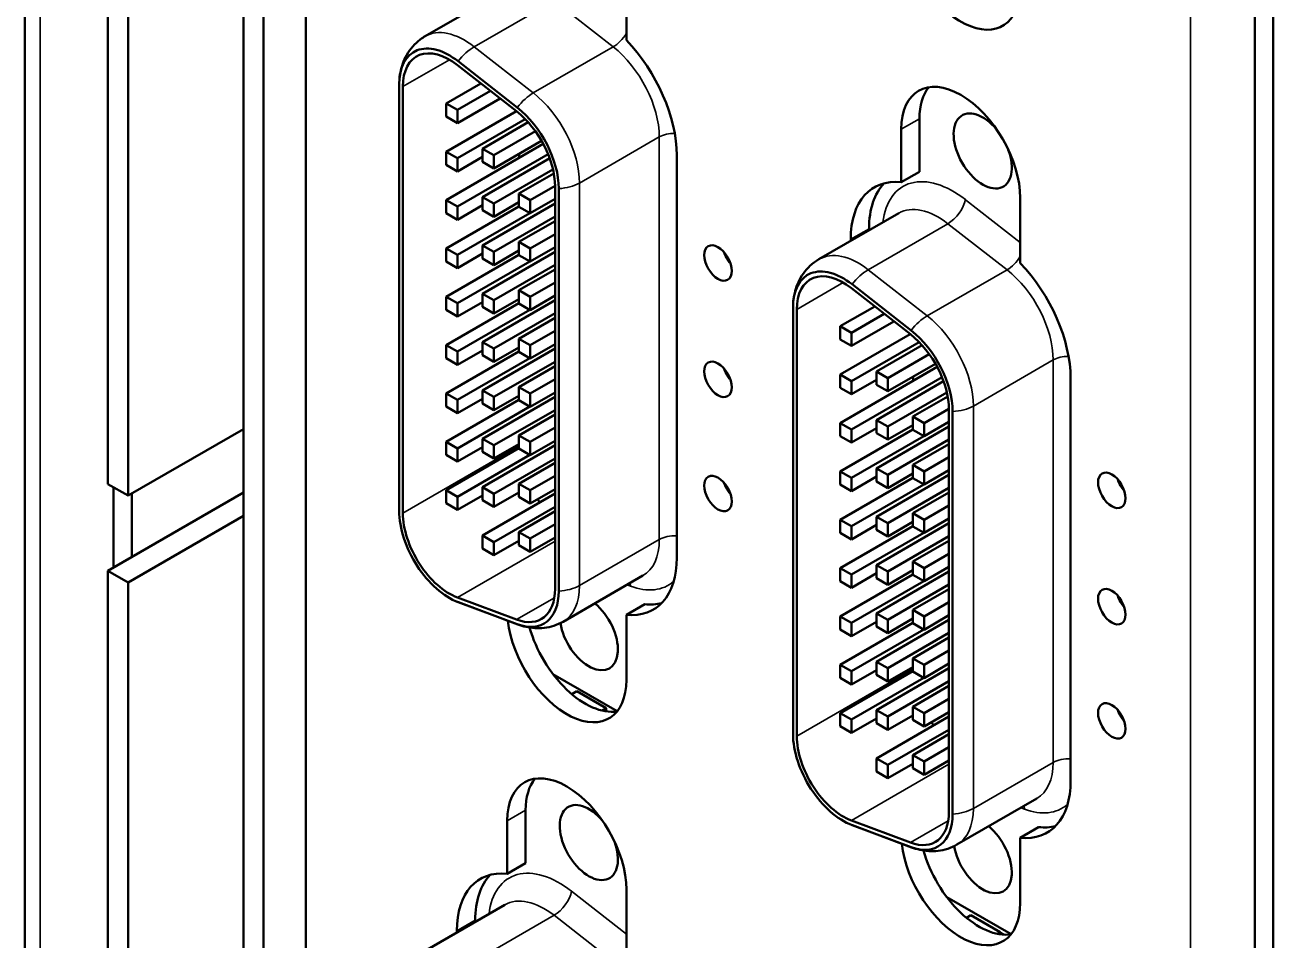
# Model space of a CAD drawing. Header units: millimetres. Extents: x 2117 to 4352, y 853 to 2102.
# Drawn here: x 3362.12 to 3410.29, y 1784.23 to 1819.56 of the extents above; entities that cross this region are included whole.
import ezdxf

# ---------------------------------------------------------------- set-up
doc = ezdxf.new("R2010")
doc.units = ezdxf.units.MM
doc.header["$LTSCALE"] = 1.8
doc.layers.add('외형선(ISO)', color=7, linetype='Continuous', lineweight=50)
doc.layers.add('좁은 외형선(ISO)', color=7, linetype='Continuous', lineweight=35)

msp = doc.modelspace()

# ---------------------------------------------------------------- linework, layer by layer
at = {"layer": '외형선(ISO)'}
for p, q in [((3410.294, 1732.396), (3410.294, 1890.388)), ((3409.587, 1867.118), (3409.587, 1755.421)), ((3372.958, 1831.968), (3372.958, 1761.667)), ((3371.332, 1769.464), (3371.332, 1823.926)), ((3370.554, 1823.57), (3370.554, 1769.913)), ((3385.334, 1821.488), (3385.334, 1818.975)), ((3366.1, 1801.39), (3366.1, 1820.676)), ((3377.563, 1819.123), (3380.643, 1820.901)), ((3362.12, 1768.774), (3362.12, 1820.288)), ((3365.322, 1820.308), (3365.322, 1801.839)), ((3381.121, 1816.376), (3378.84, 1818.157)), ((3381.096, 1816.227), (3378.815, 1818.008)), ((3376.563, 1817.266), (3376.563, 1800.799)), ((3376.707, 1817.183), (3376.707, 1800.716)), ((3378.379, 1816.535), (3379.715, 1817.306)), ((3378.818, 1816.282), (3380.087, 1817.015)), ((3378.818, 1815.775), (3380.46, 1816.724)), ((3378.379, 1816.535), (3378.818, 1816.282)), ((3378.379, 1816.029), (3378.379, 1816.535)), ((3378.379, 1814.668), (3381.089, 1816.233)), ((3378.818, 1816.282), (3378.818, 1815.775)), ((3378.818, 1815.775), (3378.379, 1816.029)), ((3378.818, 1814.415), (3381.432, 1815.925)), ((3379.78, 1814.784), (3381.545, 1815.804)), ((3396.648, 1815.943), (3396.648, 1813.895)), ((3380.218, 1814.531), (3381.823, 1815.457)), ((3395.941, 1813.487), (3395.941, 1815.534)), ((3378.379, 1812.802), (3382.127, 1814.966)), ((3379.78, 1814.784), (3380.218, 1814.531)), ((3379.78, 1814.278), (3379.78, 1814.784)), ((3380.218, 1814.025), (3382.06, 1815.088)), ((3378.379, 1814.668), (3378.818, 1814.415)), ((3378.379, 1814.162), (3378.379, 1814.668)), ((3378.818, 1812.549), (3382.314, 1814.567)), ((3378.818, 1813.909), (3379.78, 1814.465)), ((3378.818, 1814.415), (3378.818, 1813.909)), ((3379.78, 1812.918), (3382.373, 1814.415)), ((3380.218, 1814.025), (3379.78, 1814.278)), ((3380.218, 1814.531), (3380.218, 1814.025)), ((3381.197, 1814.59), (3381.197, 1814.429)), ((3387.276, 1814.531), (3387.276, 1798.993)), ((3378.818, 1813.909), (3378.379, 1814.162)), ((3380.218, 1812.665), (3382.501, 1813.983)), ((3381.181, 1813.049), (3382.533, 1813.829)), ((3396.648, 1813.895), (3395.941, 1813.487)), ((3381.619, 1812.795), (3382.58, 1813.35)), ((3382.58, 1797.79), (3382.58, 1813.328)), ((3378.379, 1812.802), (3378.818, 1812.549)), ((3378.379, 1812.295), (3378.379, 1812.802)), ((3379.78, 1812.918), (3380.218, 1812.665)), ((3379.78, 1812.412), (3379.78, 1812.918)), ((3381.181, 1813.049), (3381.619, 1812.795)), ((3381.181, 1812.542), (3381.181, 1813.049)), ((3381.619, 1812.289), (3382.58, 1812.844)), ((3381.619, 1812.795), (3381.619, 1812.289)), ((3382.724, 1797.707), (3382.724, 1813.245)), ((3400.537, 1812.881), (3400.537, 1810.367)), ((3378.379, 1810.935), (3381.181, 1812.553)), ((3378.818, 1812.042), (3379.78, 1812.598)), ((3378.818, 1812.549), (3378.818, 1812.042)), ((3379.78, 1811.051), (3382.58, 1812.668)), ((3380.218, 1812.159), (3379.78, 1812.412)), ((3380.218, 1812.159), (3381.181, 1812.714)), ((3380.218, 1812.665), (3380.218, 1812.159)), ((3381.619, 1812.289), (3381.181, 1812.542)), ((3378.818, 1812.042), (3378.379, 1812.295)), ((3378.818, 1810.682), (3381.61, 1812.294)), ((3380.218, 1810.798), (3382.58, 1812.162)), ((3381.181, 1811.182), (3382.58, 1811.99)), ((3392.766, 1810.515), (3395.846, 1812.294)), ((3381.619, 1810.929), (3382.58, 1811.484)), ((3394.701, 1811.695), (3394.701, 1811.633)), ((3378.379, 1810.935), (3378.818, 1810.682)), ((3378.379, 1810.429), (3378.379, 1810.935)), ((3379.78, 1811.051), (3380.218, 1810.798)), ((3379.78, 1810.545), (3379.78, 1811.051)), ((3381.181, 1811.182), (3381.619, 1810.929)), ((3381.181, 1810.676), (3381.181, 1811.182)), ((3381.619, 1810.423), (3382.58, 1810.977)), ((3381.619, 1810.929), (3381.619, 1810.423)), ((3393.994, 1811.224), (3393.994, 1811.287)), ((3378.379, 1809.069), (3381.181, 1810.686)), ((3378.818, 1810.176), (3378.379, 1810.429)), ((3378.818, 1810.176), (3379.78, 1810.732)), ((3378.818, 1810.682), (3378.818, 1810.176)), ((3378.818, 1808.816), (3381.61, 1810.428)), ((3379.78, 1809.185), (3382.58, 1810.802)), ((3380.218, 1810.292), (3379.78, 1810.545)), ((3380.218, 1810.292), (3381.181, 1810.848)), ((3380.218, 1810.798), (3380.218, 1810.292)), ((3381.619, 1810.423), (3381.181, 1810.676)), ((3380.218, 1808.932), (3382.58, 1810.295)), ((3381.181, 1809.316), (3382.58, 1810.123)), ((3381.619, 1809.062), (3382.58, 1809.617)), ((3396.324, 1807.768), (3394.043, 1809.55)), ((3378.379, 1809.069), (3378.818, 1808.816)), ((3378.379, 1808.562), (3378.379, 1809.069)), ((3379.78, 1809.185), (3380.218, 1808.932)), ((3379.78, 1808.679), (3379.78, 1809.185)), ((3380.218, 1808.426), (3381.181, 1808.981)), ((3381.181, 1809.316), (3381.619, 1809.062)), ((3381.181, 1808.809), (3381.181, 1809.316)), ((3381.619, 1808.556), (3382.58, 1809.111)), ((3381.619, 1809.062), (3381.619, 1808.556)), ((3396.299, 1807.619), (3394.018, 1809.401)), ((3378.379, 1807.202), (3381.181, 1808.82)), ((3378.818, 1808.309), (3378.379, 1808.562)), ((3378.818, 1808.309), (3379.78, 1808.865)), ((3378.818, 1808.816), (3378.818, 1808.309)), ((3378.818, 1806.949), (3381.61, 1808.561)), ((3379.78, 1807.318), (3382.58, 1808.935)), ((3380.218, 1808.426), (3379.78, 1808.679)), ((3380.218, 1808.932), (3380.218, 1808.426)), ((3381.619, 1808.556), (3381.181, 1808.809)), ((3391.766, 1808.658), (3391.766, 1792.192)), ((3391.91, 1808.575), (3391.91, 1792.109)), ((3393.582, 1807.927), (3394.918, 1808.698)), ((3380.218, 1807.065), (3382.58, 1808.429)), ((3381.181, 1807.449), (3382.58, 1808.257)), ((3394.02, 1807.674), (3395.29, 1808.407)), ((3394.02, 1807.168), (3395.663, 1808.116)), ((3381.619, 1807.196), (3382.58, 1807.751)), ((3393.582, 1807.927), (3394.02, 1807.674)), ((3393.582, 1807.421), (3393.582, 1807.927)), ((3393.582, 1806.061), (3396.292, 1807.625)), ((3394.02, 1807.674), (3394.02, 1807.168)), ((3378.379, 1807.202), (3378.818, 1806.949)), ((3378.379, 1806.696), (3378.379, 1807.202)), ((3379.78, 1807.318), (3380.218, 1807.065)), ((3379.78, 1806.812), (3379.78, 1807.318)), ((3379.78, 1805.452), (3382.58, 1807.069)), ((3380.218, 1806.559), (3381.181, 1807.115)), ((3380.218, 1807.065), (3380.218, 1806.559)), ((3381.181, 1807.449), (3381.619, 1807.196)), ((3381.181, 1806.943), (3381.181, 1807.449)), ((3381.619, 1806.69), (3382.58, 1807.244)), ((3381.619, 1807.196), (3381.619, 1806.69)), ((3394.02, 1807.168), (3393.582, 1807.421)), ((3394.02, 1805.807), (3396.635, 1807.317)), ((3394.983, 1806.177), (3396.748, 1807.196)), ((3378.379, 1805.336), (3381.181, 1806.953)), ((3378.818, 1806.443), (3378.379, 1806.696)), ((3378.818, 1806.443), (3379.78, 1806.999)), ((3378.818, 1806.949), (3378.818, 1806.443)), ((3378.818, 1805.083), (3381.61, 1806.695)), ((3380.218, 1806.559), (3379.78, 1806.812)), ((3380.218, 1805.199), (3382.58, 1806.562)), ((3381.619, 1806.69), (3381.181, 1806.943)), ((3395.421, 1805.924), (3397.025, 1806.85)), ((3381.181, 1805.582), (3382.58, 1806.39)), ((3393.582, 1804.194), (3397.33, 1806.358)), ((3393.582, 1806.061), (3394.02, 1805.807)), ((3393.582, 1805.554), (3393.582, 1806.061)), ((3394.983, 1806.177), (3395.421, 1805.924)), ((3394.983, 1805.671), (3394.983, 1806.177)), ((3395.421, 1805.417), (3397.263, 1806.481)), ((3381.181, 1805.582), (3381.619, 1805.329)), ((3381.181, 1805.076), (3381.181, 1805.582)), ((3381.619, 1805.329), (3382.58, 1805.884)), ((3394.02, 1803.941), (3397.517, 1805.96)), ((3394.02, 1805.301), (3394.983, 1805.857)), ((3394.02, 1805.807), (3394.02, 1805.301)), ((3394.983, 1804.31), (3397.576, 1805.807)), ((3395.421, 1805.417), (3394.983, 1805.671)), ((3395.421, 1805.924), (3395.421, 1805.417)), ((3396.4, 1805.983), (3396.4, 1805.821)), ((3402.479, 1805.923), (3402.479, 1790.385)), ((3378.379, 1805.336), (3378.818, 1805.083)), ((3378.379, 1804.829), (3378.379, 1805.336)), ((3378.379, 1803.469), (3381.181, 1805.087)), ((3378.818, 1804.576), (3379.78, 1805.132)), ((3378.818, 1805.083), (3378.818, 1804.576)), ((3379.78, 1805.452), (3380.218, 1805.199)), ((3379.78, 1804.946), (3379.78, 1805.452)), ((3379.78, 1803.585), (3382.58, 1805.202)), ((3380.218, 1804.693), (3381.181, 1805.248)), ((3380.218, 1805.199), (3380.218, 1804.693)), ((3381.619, 1804.823), (3382.58, 1805.378)), ((3381.619, 1805.329), (3381.619, 1804.823)), ((3394.02, 1805.301), (3393.582, 1805.554)), ((3395.421, 1804.057), (3397.704, 1805.375)), ((3396.384, 1804.441), (3397.736, 1805.221)), ((3378.818, 1804.576), (3378.379, 1804.829)), ((3378.818, 1803.216), (3381.61, 1804.828)), ((3380.218, 1804.693), (3379.78, 1804.946)), ((3380.218, 1803.332), (3382.58, 1804.696)), ((3381.619, 1804.823), (3381.181, 1805.076)), ((3396.822, 1804.188), (3397.783, 1804.742)), ((3397.783, 1789.182), (3397.783, 1804.72)), ((3397.927, 1789.099), (3397.927, 1804.637)), ((3381.181, 1803.716), (3382.58, 1804.524)), ((3393.582, 1804.194), (3394.02, 1803.941)), ((3393.582, 1803.688), (3393.582, 1804.194)), ((3394.983, 1804.31), (3395.421, 1804.057)), ((3394.983, 1803.804), (3394.983, 1804.31)), ((3396.384, 1804.441), (3396.822, 1804.188)), ((3396.384, 1803.935), (3396.384, 1804.441)), ((3396.822, 1803.682), (3397.783, 1804.236)), ((3396.822, 1804.188), (3396.822, 1803.682)), ((3370.554, 1803.962), (3366.1, 1801.39)), ((3381.181, 1803.716), (3381.619, 1803.463)), ((3381.181, 1803.21), (3381.181, 1803.716)), ((3381.619, 1803.463), (3382.58, 1804.018)), ((3393.582, 1802.328), (3396.384, 1803.945)), ((3394.02, 1803.435), (3393.582, 1803.688)), ((3394.02, 1803.435), (3394.983, 1803.99)), ((3394.02, 1803.941), (3394.02, 1803.435)), ((3394.02, 1802.074), (3396.813, 1803.687)), ((3394.983, 1802.444), (3397.783, 1804.06)), ((3395.421, 1803.551), (3394.983, 1803.804)), ((3395.421, 1803.551), (3396.384, 1804.107)), ((3395.421, 1804.057), (3395.421, 1803.551)), ((3396.822, 1803.682), (3396.384, 1803.935)), ((3378.379, 1803.469), (3378.818, 1803.216)), ((3378.379, 1802.963), (3378.379, 1803.469)), ((3378.379, 1801.603), (3381.181, 1803.22)), ((3378.818, 1802.71), (3379.78, 1803.266)), ((3378.818, 1803.216), (3378.818, 1802.71)), ((3379.78, 1803.585), (3380.218, 1803.332)), ((3379.78, 1803.079), (3379.78, 1803.585)), ((3379.78, 1801.719), (3382.58, 1803.336)), ((3380.218, 1802.826), (3381.181, 1803.382)), ((3380.218, 1803.332), (3380.218, 1802.826)), ((3381.619, 1802.957), (3381.181, 1803.21)), ((3381.619, 1802.957), (3382.58, 1803.511)), ((3381.619, 1803.463), (3381.619, 1802.957)), ((3395.421, 1802.191), (3397.783, 1803.554)), ((3396.384, 1802.574), (3397.783, 1803.382)), ((3378.818, 1802.71), (3378.379, 1802.963)), ((3378.818, 1801.35), (3381.61, 1802.962)), ((3380.218, 1802.826), (3379.78, 1803.079)), ((3380.218, 1801.466), (3382.58, 1802.829)), ((3396.822, 1802.321), (3397.783, 1802.876)), ((3381.181, 1801.849), (3382.58, 1802.657)), ((3393.582, 1802.328), (3394.02, 1802.074)), ((3393.582, 1801.821), (3393.582, 1802.328)), ((3394.983, 1802.444), (3395.421, 1802.191)), ((3394.983, 1801.938), (3394.983, 1802.444)), ((3394.983, 1800.577), (3397.783, 1802.194)), ((3395.421, 1801.684), (3396.384, 1802.24)), ((3396.384, 1802.574), (3396.822, 1802.321)), ((3396.384, 1802.068), (3396.384, 1802.574)), ((3396.822, 1801.815), (3397.783, 1802.37)), ((3396.822, 1802.321), (3396.822, 1801.815)), ((3365.322, 1801.839), (3366.1, 1801.39)), ((3365.534, 1798.614), (3365.534, 1801.717)), ((3379.78, 1801.719), (3380.218, 1801.466)), ((3379.78, 1801.213), (3379.78, 1801.719)), ((3381.181, 1801.849), (3381.619, 1801.596)), ((3381.181, 1801.343), (3381.181, 1801.849)), ((3381.619, 1801.596), (3382.58, 1802.151)), ((3393.582, 1800.461), (3396.384, 1802.079)), ((3394.02, 1801.568), (3393.582, 1801.821)), ((3394.02, 1801.568), (3394.983, 1802.124)), ((3394.02, 1802.074), (3394.02, 1801.568)), ((3394.02, 1800.208), (3396.813, 1801.82)), ((3395.421, 1801.684), (3394.983, 1801.938)), ((3395.421, 1802.191), (3395.421, 1801.684)), ((3396.822, 1801.815), (3396.384, 1802.068)), ((3365.322, 1798.491), (3370.554, 1801.512)), ((3366.241, 1801.472), (3366.241, 1799.022)), ((3378.379, 1801.603), (3378.818, 1801.35)), ((3378.379, 1801.096), (3378.379, 1801.603)), ((3378.818, 1800.843), (3379.78, 1801.399)), ((3378.818, 1801.35), (3378.818, 1800.843)), ((3379.78, 1799.852), (3382.58, 1801.469)), ((3380.218, 1800.96), (3381.181, 1801.515)), ((3380.218, 1801.466), (3380.218, 1800.96)), ((3381.619, 1801.09), (3381.181, 1801.343)), ((3381.619, 1801.09), (3382.58, 1801.645)), ((3381.619, 1801.596), (3381.619, 1801.09)), ((3395.421, 1800.324), (3397.783, 1801.688)), ((3396.384, 1800.708), (3397.783, 1801.516)), ((3378.818, 1800.843), (3378.379, 1801.096)), ((3380.218, 1800.96), (3379.78, 1801.213)), ((3380.218, 1799.599), (3382.58, 1800.963)), ((3381.181, 1799.983), (3382.58, 1800.791)), ((3396.822, 1800.455), (3397.783, 1801.009)), ((3366.1, 1798.042), (3370.554, 1800.614)), ((3381.619, 1799.73), (3382.58, 1800.285)), ((3393.582, 1800.461), (3394.02, 1800.208)), ((3393.582, 1799.955), (3393.582, 1800.461)), ((3394.983, 1800.577), (3395.421, 1800.324)), ((3394.983, 1800.071), (3394.983, 1800.577)), ((3394.983, 1798.711), (3397.783, 1800.327)), ((3395.421, 1799.818), (3396.384, 1800.374)), ((3395.421, 1800.324), (3395.421, 1799.818)), ((3396.384, 1800.708), (3396.822, 1800.455)), ((3396.384, 1800.202), (3396.384, 1800.708)), ((3396.822, 1799.949), (3397.783, 1800.503)), ((3396.822, 1800.455), (3396.822, 1799.949)), ((3379.78, 1799.852), (3380.218, 1799.599)), ((3379.78, 1799.346), (3379.78, 1799.852)), ((3381.181, 1799.983), (3381.619, 1799.73)), ((3381.181, 1799.477), (3381.181, 1799.983)), ((3393.582, 1798.595), (3396.384, 1800.212)), ((3394.02, 1799.702), (3393.582, 1799.955)), ((3394.02, 1799.702), (3394.983, 1800.257)), ((3394.02, 1800.208), (3394.02, 1799.702)), ((3394.02, 1798.341), (3396.813, 1799.954)), ((3395.421, 1799.818), (3394.983, 1800.071)), ((3395.421, 1798.458), (3397.783, 1799.821)), ((3396.822, 1799.949), (3396.384, 1800.202)), ((3380.218, 1799.093), (3379.78, 1799.346)), ((3380.218, 1799.093), (3381.181, 1799.649)), ((3380.218, 1799.599), (3380.218, 1799.093)), ((3381.619, 1799.224), (3381.181, 1799.477)), ((3381.619, 1799.224), (3382.58, 1799.778)), ((3381.619, 1799.73), (3381.619, 1799.224)), ((3396.384, 1798.841), (3397.783, 1799.649)), ((3396.384, 1798.841), (3396.822, 1798.588)), ((3396.384, 1798.335), (3396.384, 1798.841)), ((3396.822, 1798.588), (3397.783, 1799.143)), ((3366.1, 1798.042), (3365.322, 1798.491)), ((3365.322, 1798.491), (3365.322, 1777.948)), ((3393.582, 1798.595), (3394.02, 1798.341)), ((3393.582, 1798.088), (3393.582, 1798.595)), ((3393.582, 1796.728), (3396.384, 1798.346)), ((3394.02, 1797.835), (3394.983, 1798.391)), ((3394.02, 1798.341), (3394.02, 1797.835)), ((3394.983, 1798.711), (3395.421, 1798.458)), ((3394.983, 1798.205), (3394.983, 1798.711)), ((3394.983, 1796.844), (3397.783, 1798.461)), ((3395.421, 1797.951), (3396.384, 1798.507)), ((3395.421, 1798.458), (3395.421, 1797.951)), ((3396.822, 1798.082), (3397.783, 1798.637)), ((3396.822, 1798.588), (3396.822, 1798.082)), ((3366.1, 1776.683), (3366.1, 1798.042)), ((3382.892, 1796.524), (3385.972, 1798.303)), ((3394.02, 1797.835), (3393.582, 1798.088)), ((3394.02, 1796.475), (3396.813, 1798.087)), ((3395.421, 1797.951), (3394.983, 1798.205)), ((3395.421, 1796.591), (3397.783, 1797.955)), ((3396.822, 1798.082), (3396.384, 1798.335)), ((3378.815, 1797.457), (3381.096, 1796.604)), ((3396.384, 1796.975), (3397.783, 1797.783)), ((3378.84, 1797.279), (3381.121, 1796.427)), ((3381.141, 1796.419), (3378.86, 1797.271)), ((3386.041, 1797.201), (3385.334, 1796.792)), ((3396.384, 1796.975), (3396.822, 1796.722)), ((3396.384, 1796.469), (3396.384, 1796.975)), ((3396.822, 1796.722), (3397.783, 1797.276)), ((3385.334, 1796.792), (3385.334, 1794.279)), ((3393.582, 1796.728), (3394.02, 1796.475)), ((3393.582, 1796.222), (3393.582, 1796.728)), ((3393.582, 1794.861), (3396.384, 1796.479)), ((3394.02, 1795.969), (3394.983, 1796.524)), ((3394.02, 1796.475), (3394.02, 1795.969)), ((3394.983, 1796.844), (3395.421, 1796.591)), ((3394.983, 1796.338), (3394.983, 1796.844)), ((3394.983, 1794.978), (3397.783, 1796.594)), ((3395.421, 1796.085), (3396.384, 1796.641)), ((3395.421, 1796.591), (3395.421, 1796.085)), ((3396.822, 1796.215), (3396.384, 1796.469)), ((3396.822, 1796.215), (3397.783, 1796.77)), ((3396.822, 1796.722), (3396.822, 1796.215)), ((3394.02, 1795.969), (3393.582, 1796.222)), ((3394.02, 1794.608), (3396.813, 1796.221)), ((3395.421, 1796.085), (3394.983, 1796.338)), ((3395.421, 1794.725), (3397.783, 1796.088)), ((3396.384, 1795.108), (3397.783, 1795.916)), ((3394.983, 1794.978), (3395.421, 1794.725)), ((3394.983, 1794.472), (3394.983, 1794.978)), ((3396.384, 1795.108), (3396.822, 1794.855)), ((3396.384, 1794.602), (3396.384, 1795.108)), ((3396.822, 1794.855), (3397.783, 1795.41)), ((3382.5, 1794.499), (3384.98, 1793.068)), ((3393.582, 1794.861), (3394.02, 1794.608)), ((3393.582, 1794.355), (3393.582, 1794.861)), ((3393.582, 1792.995), (3396.384, 1794.613)), ((3394.02, 1794.102), (3394.983, 1794.658)), ((3394.02, 1794.608), (3394.02, 1794.102)), ((3394.983, 1793.111), (3397.783, 1794.728)), ((3395.421, 1794.218), (3396.384, 1794.774)), ((3395.421, 1794.725), (3395.421, 1794.218)), ((3396.822, 1794.349), (3396.384, 1794.602)), ((3396.822, 1794.349), (3397.783, 1794.904)), ((3396.822, 1794.855), (3396.822, 1794.349)), ((3394.02, 1794.102), (3393.582, 1794.355)), ((3394.02, 1792.742), (3396.813, 1794.354)), ((3395.421, 1794.218), (3394.983, 1794.472)), ((3395.421, 1792.858), (3397.783, 1794.222)), ((3396.384, 1793.242), (3397.783, 1794.05)), ((3383.426, 1793.842), (3383.226, 1793.727)), ((3384.557, 1793.189), (3383.426, 1793.842)), ((3396.822, 1792.989), (3397.783, 1793.543)), ((3384.392, 1793.094), (3384.557, 1793.189)), ((3384.557, 1793.062), (3384.557, 1793.189)), ((3394.983, 1793.111), (3395.421, 1792.858)), ((3394.983, 1792.605), (3394.983, 1793.111)), ((3396.384, 1793.242), (3396.822, 1792.989)), ((3396.384, 1792.736), (3396.384, 1793.242)), ((3393.582, 1792.995), (3394.02, 1792.742)), ((3393.582, 1792.489), (3393.582, 1792.995)), ((3394.02, 1792.236), (3394.983, 1792.791)), ((3394.02, 1792.742), (3394.02, 1792.236)), ((3394.983, 1791.245), (3397.783, 1792.861)), ((3395.421, 1792.352), (3394.983, 1792.605)), ((3395.421, 1792.352), (3396.384, 1792.908)), ((3395.421, 1792.858), (3395.421, 1792.352)), ((3396.822, 1792.482), (3396.384, 1792.736)), ((3396.822, 1792.482), (3397.783, 1793.037)), ((3396.822, 1792.989), (3396.822, 1792.482)), ((3394.02, 1792.236), (3393.582, 1792.489)), ((3395.421, 1790.992), (3397.783, 1792.355)), ((3396.384, 1791.375), (3397.783, 1792.183)), ((3396.822, 1791.122), (3397.783, 1791.677)), ((3394.983, 1791.245), (3395.421, 1790.992)), ((3394.983, 1790.739), (3394.983, 1791.245)), ((3396.384, 1791.375), (3396.822, 1791.122)), ((3396.384, 1790.869), (3396.384, 1791.375)), ((3396.822, 1790.616), (3397.783, 1791.171)), ((3396.822, 1791.122), (3396.822, 1790.616)), ((3395.421, 1790.485), (3394.983, 1790.739)), ((3395.421, 1790.485), (3396.384, 1791.041)), ((3395.421, 1790.992), (3395.421, 1790.485)), ((3396.822, 1790.616), (3396.384, 1790.869)), ((3398.095, 1787.917), (3401.175, 1789.695)), ((3381.445, 1789.243), (3381.445, 1787.196)), ((3380.738, 1786.788), (3380.738, 1788.835)), ((3394.018, 1788.849), (3396.299, 1787.997)), ((3394.043, 1788.671), (3396.324, 1787.819)), ((3396.344, 1787.811), (3394.063, 1788.663)), ((3401.244, 1788.593), (3400.537, 1788.185)), ((3400.537, 1788.185), (3400.537, 1785.671)), ((3381.445, 1787.196), (3380.738, 1786.788)), ((3385.334, 1786.181), (3385.334, 1783.668)), ((3397.703, 1785.892), (3400.182, 1784.46)), ((3377.563, 1783.816), (3380.643, 1785.594)), ((3379.498, 1784.996), (3379.498, 1784.933)), ((3398.629, 1785.194), (3398.457, 1785.095)), ((3399.76, 1784.541), (3398.629, 1785.194)), ((3378.791, 1784.525), (3378.791, 1784.587)), ((3399.646, 1784.475), (3399.76, 1784.541)), ((3399.76, 1784.455), (3399.76, 1784.541)), ((3399.76, 1784.525), (3399.905, 1784.441))]:
    msp.add_line(p, q, dxfattribs=at)
for centre, major_axis, start_param, end_param in [((3398.239, 1822.346), (1.625, -2.815), 4.062603, 7.068583), ((3378.503, 1816.146), (-1.372, 2.376), 5.323254, 7.068583), ((3384.174, 1816.322), (2.194, -3.799), 0.785398, 1.973067), ((3378.503, 1816.146), (-1.27, 2.2), 5.323254, 7.068583), ((3398.239, 1814.208), (-1.625, 2.815), 3.926991, 7.068583), ((3398.946, 1814.616), (-1.625, 2.815), 0.219325, 0.785398), ((3380.784, 1814.365), (-1.27, 2.2), 3.926991, 5.323254), ((3380.784, 1814.365), (-1.372, 2.376), 3.926991, 5.323254), ((3399.087, 1814.697), (-0.794, 1.375), 5.002922, 10.705042), ((3397.096, 1809.496), (-2.194, 3.799), 5.87949, 7.068583), ((3397.803, 1809.904), (-2.194, 3.799), 0.161885, 0.785398), ((3389.575, 1810.78), (0.375, -0.65), 4.372552, 5.052226), ((3393.706, 1807.538), (-1.372, 2.376), 5.323254, 7.068583), ((3393.706, 1807.538), (-1.27, 2.2), 5.323254, 7.068583), ((3399.377, 1807.714), (2.194, -3.799), 0.785398, 1.973067), ((3395.987, 1805.757), (-1.27, 2.2), 3.926991, 5.323254), ((3395.987, 1805.757), (-1.372, 2.376), 3.926991, 5.323254), ((3389.575, 1806.289), (0.375, -0.65), 4.372552, 5.052226), ((3389.575, 1801.88), (0.375, -0.65), 4.372552, 5.052226), ((3404.778, 1802.002), (0.375, -0.65), 4.372552, 5.052226), ((3382.993, 1802.272), (1.27, -2.2), 4.845209, 4.905962), ((3378.503, 1799.679), (1.372, -2.376), 3.926991, 5.67232), ((3378.503, 1799.679), (1.27, -2.2), 3.926991, 5.67232), ((3384.174, 1800.784), (2.194, -3.799), 5.880915, 7.068583), ((3380.784, 1798.827), (1.27, -2.2), 5.67232, 7.068583), ((3380.784, 1798.827), (1.372, -2.376), 5.67232, 7.068583), ((3404.778, 1797.512), (0.375, -0.65), 4.372552, 5.052226), ((3383.884, 1796.096), (0.794, -1.375), 4.131286, 8.432132), ((3384.881, 1801.192), (2.194, -3.799), 5.880915, 6.121301), ((3383.036, 1795.606), (1.625, -2.815), 4.062603, 7.068583), ((3383.743, 1796.014), (1.625, -2.815), 4.295034, 6.06386), ((3404.778, 1793.103), (0.375, -0.65), 4.372552, 5.052226), ((3398.196, 1793.664), (1.27, -2.2), 4.845209, 4.905962), ((3393.706, 1791.072), (1.372, -2.376), 3.926991, 5.67232), ((3393.706, 1791.072), (1.27, -2.2), 3.926991, 5.67232), ((3383.036, 1787.508), (-1.625, 2.815), 3.926991, 7.068583), ((3383.743, 1787.916), (-1.625, 2.815), 0.219325, 0.785398), ((3399.377, 1792.177), (2.194, -3.799), 5.880915, 7.068583), ((3383.884, 1787.998), (-0.794, 1.375), 5.002922, 10.705042), ((3395.987, 1790.219), (1.27, -2.2), 5.67232, 7.068583), ((3395.987, 1790.219), (1.372, -2.376), 5.67232, 7.068583), ((3399.087, 1787.488), (0.794, -1.375), 4.131286, 8.432132), ((3400.084, 1792.585), (2.194, -3.799), 5.880915, 6.121301), ((3398.239, 1786.998), (1.625, -2.815), 4.062603, 7.068583), ((3398.946, 1787.406), (1.625, -2.815), 4.295034, 6.06386), ((3381.893, 1782.796), (-2.194, 3.799), 5.87949, 7.068583), ((3382.6, 1783.205), (-2.194, 3.799), 0.161885, 0.785398)]:
    msp.add_ellipse(centre, major_axis=major_axis, ratio=0.57735, start_param=start_param, end_param=end_param, dxfattribs=at)
for centre in [(3388.868, 1810.371), (3388.868, 1805.881), (3388.868, 1801.472), (3404.071, 1801.594), (3404.071, 1797.103), (3404.071, 1792.694)]:
    msp.add_ellipse(centre, major_axis=(-0.375, 0.65), ratio=0.57735, dxfattribs=at)
for points, knots in [([(3377.563, 1819.123), (3377.442, 1819.053), (3377.329, 1818.969), (3377.127, 1818.783), (3377.038, 1818.68), (3376.887, 1818.466), (3376.824, 1818.354), (3376.72, 1818.128), (3376.68, 1818.013), (3376.617, 1817.786), (3376.596, 1817.672), (3376.581, 1817.559)], [0.7853982, 0.7853982, 0.7853982, 0.7853982, 0.9152737, 0.9152737, 1.0451492, 1.0451492, 1.1750247, 1.1750247, 1.3049002, 1.3049002, 1.4347758, 1.4347758, 1.4347758, 1.4347758]), ([(3392.766, 1810.515), (3392.645, 1810.445), (3392.532, 1810.362), (3392.33, 1810.175), (3392.241, 1810.073), (3392.089, 1809.858), (3392.026, 1809.746), (3391.923, 1809.52), (3391.882, 1809.406), (3391.82, 1809.178), (3391.798, 1809.064), (3391.784, 1808.952)], [0.7853982, 0.7853982, 0.7853982, 0.7853982, 0.9152737, 0.9152737, 1.0451492, 1.0451492, 1.1750247, 1.1750247, 1.3049002, 1.3049002, 1.4347758, 1.4347758, 1.4347758, 1.4347758]), ([(3378.766, 1797.308), (3378.772, 1797.306), (3378.779, 1797.303), (3378.791, 1797.298), (3378.797, 1797.296), (3378.81, 1797.291), (3378.816, 1797.288), (3378.829, 1797.283), (3378.835, 1797.281), (3378.848, 1797.276), (3378.854, 1797.273), (3378.86, 1797.271)], [3.27761322, 3.27761322, 3.27761322, 3.27761322, 3.28531569, 3.28531569, 3.29301816, 3.29301816, 3.30072063, 3.30072063, 3.30842311, 3.30842311, 3.31612558, 3.31612558, 3.31612558, 3.31612558]), ([(3381.141, 1796.419), (3381.243, 1796.381), (3381.348, 1796.349), (3381.567, 1796.3), (3381.681, 1796.282), (3381.917, 1796.267), (3382.039, 1796.27), (3382.286, 1796.299), (3382.411, 1796.325), (3382.657, 1796.405), (3382.778, 1796.459), (3382.892, 1796.524)], [3.3161256, 3.3161256, 3.3161256, 3.3161256, 3.4382986, 3.4382986, 3.5604717, 3.5604717, 3.6826447, 3.6826447, 3.8048178, 3.8048178, 3.9269908, 3.9269908, 3.9269908, 3.9269908]), ([(3393.969, 1788.701), (3393.975, 1788.698), (3393.981, 1788.696), (3393.994, 1788.69), (3394, 1788.688), (3394.013, 1788.683), (3394.019, 1788.68), (3394.032, 1788.675), (3394.038, 1788.673), (3394.051, 1788.668), (3394.057, 1788.666), (3394.063, 1788.663)], [3.27761322, 3.27761322, 3.27761322, 3.27761322, 3.28531569, 3.28531569, 3.29301816, 3.29301816, 3.30072063, 3.30072063, 3.30842311, 3.30842311, 3.31612558, 3.31612558, 3.31612558, 3.31612558]), ([(3396.344, 1787.811), (3396.445, 1787.773), (3396.551, 1787.741), (3396.77, 1787.692), (3396.884, 1787.675), (3397.12, 1787.66), (3397.241, 1787.662), (3397.489, 1787.691), (3397.614, 1787.717), (3397.86, 1787.797), (3397.981, 1787.851), (3398.095, 1787.917)], [3.3161256, 3.3161256, 3.3161256, 3.3161256, 3.4382986, 3.4382986, 3.5604717, 3.5604717, 3.6826447, 3.6826447, 3.8048178, 3.8048178, 3.9269908, 3.9269908, 3.9269908, 3.9269908])]:
    msp.add_open_spline(points, degree=3, knots=knots, dxfattribs=at)
at = {"layer": '좁은 외형선(ISO)'}
for p, q in [((3407.112, 1756.85), (3407.112, 1867.485)), ((3362.705, 1820.627), (3362.705, 1768.681)), ((3379.461, 1818.718), (3382.541, 1820.496)), ((3384.822, 1818.715), (3382.541, 1820.496)), ((3381.742, 1816.937), (3379.461, 1818.718)), ((3381.742, 1816.937), (3384.822, 1818.715)), ((3376.707, 1817.183), (3378.503, 1818.22)), ((3395.941, 1815.534), (3396.648, 1815.943)), ((3383.523, 1813.457), (3386.603, 1815.236)), ((3386.603, 1799.698), (3386.603, 1815.236)), ((3383.523, 1797.92), (3383.523, 1813.457)), ((3400.537, 1811.162), (3398.419, 1812.816)), ((3394.664, 1810.11), (3397.744, 1811.889)), ((3400.025, 1810.107), (3397.744, 1811.889)), ((3393.994, 1811.287), (3394.701, 1811.695)), ((3396.945, 1808.329), (3394.664, 1810.11)), ((3396.945, 1808.329), (3400.025, 1810.107)), ((3391.91, 1808.575), (3393.706, 1809.612)), ((3398.726, 1804.85), (3401.806, 1806.628)), ((3401.806, 1791.09), (3401.806, 1806.628)), ((3398.726, 1789.312), (3398.726, 1804.85)), ((3376.707, 1800.716), (3381.181, 1803.299)), ((3378.815, 1797.457), (3382.58, 1799.631)), ((3383.523, 1797.92), (3386.603, 1799.698)), ((3385.358, 1797.948), (3385.497, 1797.896)), ((3381.096, 1796.604), (3382.553, 1797.446)), ((3391.91, 1792.109), (3396.384, 1794.692)), ((3394.018, 1788.849), (3397.783, 1791.023)), ((3398.726, 1789.312), (3401.806, 1791.09)), ((3380.738, 1788.835), (3381.445, 1789.243)), ((3400.561, 1789.34), (3400.7, 1789.288)), ((3396.299, 1787.997), (3397.756, 1788.838)), ((3385.334, 1784.463), (3383.216, 1786.117)), ((3378.791, 1784.587), (3379.498, 1784.996)), ((3379.461, 1783.411), (3382.541, 1785.189)), ((3384.822, 1783.408), (3382.541, 1785.189))]:
    msp.add_line(p, q, dxfattribs=at)
for centre, major_axis, ratio, start_param, end_param in [((3379.087, 1816.483), (-1.524, 2.64), 0.57735, 5.323254, 6.283185), ((3384.922, 1819.311), (-0.5, -0.641), 0.468323, 0.858678, 1.814369), ((3379.305, 1817.787), (-0.782, -1.001), 0.468323, 4.000271, 4.707754), ((3384.448, 1816.48), (-1.524, 2.64), 0.57735, 3.926991, 5.323254), ((3381.586, 1816.005), (-0.782, -1.001), 0.468323, 4.000271, 4.707754), ((3381.368, 1814.702), (-1.524, 2.64), 0.57735, 3.926991, 5.323254), ((3387.178, 1814.904), (-0.813, 0), 0.57735, 4.68708, 5.497787), ((3382.625, 1813.976), (-1.27, 0), 0.57735, 1.648711, 2.356194), ((3397.945, 1809.986), (-1.93, 3.344), 0.57735, 5.323254, 6.94403), ((3397.844, 1812.485), (-0.5, -0.641), 0.468323, 0.858678, 2.429474), ((3397.37, 1809.654), (-1.524, 2.64), 0.57735, 5.323254, 6.283185), ((3394.29, 1807.875), (-1.524, 2.64), 0.57735, 5.323254, 6.283185), ((3400.125, 1810.703), (-0.5, -0.641), 0.468323, 0.858678, 1.814369), ((3394.508, 1809.179), (-0.782, -1.001), 0.468323, 4.000271, 4.707754), ((3399.651, 1807.873), (-1.524, 2.64), 0.57735, 3.926991, 5.323254), ((3396.789, 1807.398), (-0.782, -1.001), 0.468323, 4.000271, 4.707754), ((3396.571, 1806.094), (-1.524, 2.64), 0.57735, 3.926991, 5.323254), ((3402.381, 1806.296), (-0.813, 0), 0.57735, 4.68708, 5.497787), ((3397.828, 1805.368), (-1.27, 0), 0.57735, 1.648711, 2.356194), ((3387.178, 1799.366), (-0.813, 0), 0.57735, 4.59108, 5.497787), ((3384.448, 1800.942), (1.524, -2.64), 0.57735, 0, 0.785398), ((3382.625, 1798.438), (-1.27, 0), 0.57735, 1.648711, 2.356194), ((3381.368, 1799.164), (1.524, -2.64), 0.57735, 0, 0.785398), ((3384.922, 1797.564), (0.285, 0.761), 0.668835, 5.393898, 5.566854), ((3385.023, 1801.274), (1.93, -3.344), 0.57735, 5.67232, 6.3949), ((3379.305, 1798.461), (-0.445, -1.19), 0.668835, 6.257211, 6.283185), ((3381.586, 1797.608), (-0.445, -1.19), 0.668835, 6.257211, 6.283185), ((3402.381, 1790.758), (-0.813, 0), 0.57735, 4.59108, 5.497787), ((3399.651, 1792.335), (1.524, -2.64), 0.57735, 0, 0.785398), ((3397.828, 1789.83), (-1.27, 0), 0.57735, 1.648711, 2.356194), ((3396.571, 1790.556), (1.524, -2.64), 0.57735, 0, 0.785398), ((3400.125, 1788.956), (0.285, 0.761), 0.668835, 5.393898, 5.566854), ((3400.226, 1792.666), (1.93, -3.344), 0.57735, 5.67232, 6.3949), ((3394.508, 1789.853), (-0.445, -1.19), 0.668835, 6.257211, 6.283185), ((3396.789, 1789), (-0.445, -1.19), 0.668835, 6.257211, 6.283185), ((3382.742, 1783.286), (-1.93, 3.344), 0.57735, 5.323254, 6.94403), ((3382.167, 1782.954), (-1.524, 2.64), 0.57735, 5.323254, 6.283185), ((3382.641, 1785.785), (-0.5, -0.641), 0.468323, 0.858678, 2.429474)]:
    msp.add_ellipse(centre, major_axis=major_axis, ratio=ratio, start_param=start_param, end_param=end_param, dxfattribs=at)

doc.saveas('drawing.dxf')
